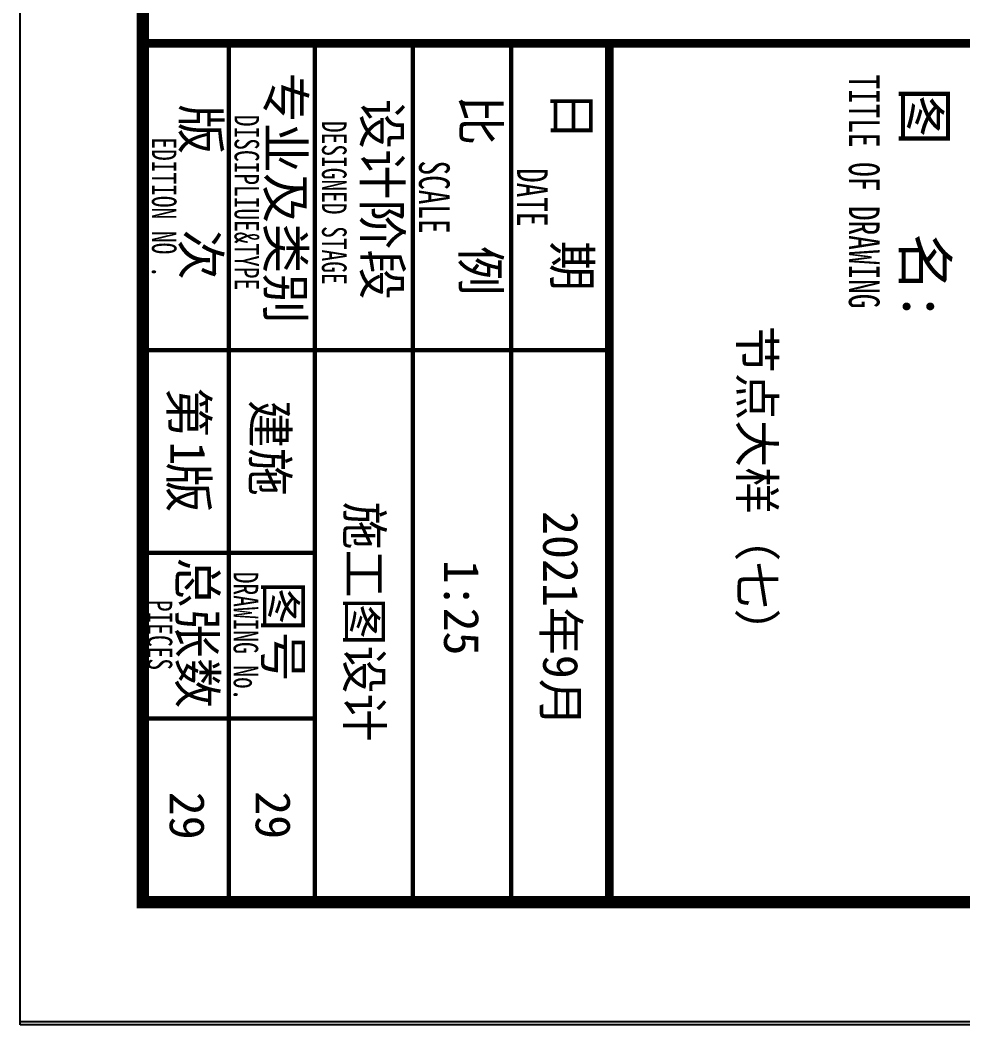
# Model space of a CAD drawing. Extents: x -518115 to 1124316, y -209821 to 1628073.
# Drawn here: x 1083030 to 1084951, y -173716 to -171670 of the extents above; entities that cross this region are included whole.
import ezdxf
from ezdxf.enums import TextEntityAlignment as Align

# ---------------------------------------------------------------- set-up
doc = ezdxf.new("R2010")
doc.units = 0
doc.header["$LTSCALE"] = 1000
doc.header["$MEASUREMENT"] = 0
doc.layers.add('yichutu', color=7, linetype='Continuous', true_color=0xffffff, plot=False)
doc.layers.add('可改文字', color=6, linetype='Continuous', lineweight=18)
doc.layers.add('图签', color=147, linetype='Continuous', lineweight=18)
doc.layers.add('图框', color=140, linetype='Continuous')
doc.layers.add('图签文字', color=147, linetype='Continuous')
doc.styles.add('宋体', font='', dxfattribs={"height": 50})
doc.styles.add('建筑图签-1', font='', dxfattribs={"width": 0.7})
doc.styles.get('宋体').set_extended_font_data('SimSun')
doc.styles.get('建筑图签-1').set_extended_font_data('SimHei')

# ---------------------------------------------------------------- blocks, each defined once
blk = doc.blocks.new('yct-1051-594-26275-14850-25-1002.0')
at = {"layer": 'yichutu', "color": 7, "true_color": 0xffffff}
blk.add_lwpolyline([(0, 0), (0, 14850), (26275, 14850), (26275, 0)], close=True, dxfattribs=at)
blk = doc.blocks.new('GFDDDDRG')
at = {"layer": '图框'}
blk.add_lwpolyline([(923309.8, -107437), (923309.8, -159999.5), (893609.8, -159999.5), (893609.8, -107437)], close=True, dxfattribs=at)
blk.add_lwpolyline([(923309.8, -107437), (923309.8, -159999.5), (893609.8, -159999.5), (893609.8, -107437)], close=True, dxfattribs=at)
at = {"layer": '图框', "const_width": 50}
blk.add_lwpolyline([(894109.8, -159499.5), (922809.8, -159499.5), (922809.8, -108687), (894109.8, -108687)], close=True, dxfattribs=at)
at = {"layer": '图框'}
for points, const_width in [([(894109.8, -156001.9), (922809.8, -156001.9)], 35), ([(896009.9, -156001.9), (896009.9, -159501.9)], 35), ([(894459.9, -156001.9), (894459.9, -158076.9)], 17.5), ([(894809.9, -156001.9), (894809.9, -159501.9)], 17.5), ([(894809.9, -156001.9), (894809.9, -159251.9)], 17.5), ([(895209.9, -156001.9), (895209.9, -159501.9)], 17.5), ([(895609.9, -156001.9), (895609.9, -159501.9)], 17.5), ([(894109.9, -157251.9), (894809.9, -157251.9)], 17.5), ([(894809.9, -157251.9), (896009.9, -157251.9)], 17.5), ([(894109.9, -158076.9), (894809.9, -158076.9)], 17.5), ([(894109.9, -158076.9), (894809.9, -158076.9)], 17.5), ([(894109.9, -158076.9), (894809.9, -158076.9)], 17.5), ([(894459.8, -158076.9), (894459.8, -159501.9)], 17.5), ([(894109.8, -158751.9), (894809.8, -158751.9)], 17.5)]:
    blk.add_lwpolyline(points, dxfattribs=dict(at, const_width=const_width))
at = {"layer": '图框', "style": '建筑图签-1', "width": 0.7}
for s, height, p in [('TITLE OF DRAWING', 125, (896986, -156128.9)), ('DISCIPLIUE&TYPE', 100, (894483.4, -156293.4)), ('DESIGNED STAGE', 100, (894839.7, -156318.2)), ('EDITION NO .', 100, (894146.9, -156385.2)), ('SCALE', 125, (895234.8, -156479.5)), ('DATE', 125, (895634.4, -156510.2)), ('DRAWING No.', 100, (894479.7, -158154.4)), ('PIECES', 100, (894129.7, -158268.8))]:
    blk.add_text(s, height=height, rotation=270, dxfattribs=at).set_placement(p)
at = {"layer": '图签', "color": 2, "style": '宋体'}
for s, height, p in [('建施', 143.34, (894556.2, -157454.1)), ('1', 143.3, (894222.3, -157623.6)), ('施工图设计', 143.34, (894940.6, -157868.1)), ('2021年9月', 143.34, (895740.6, -157906.9)), ('1:25', 143.34, (895336.8, -158105.1)), ('29', 143.34, (894219.3, -159050.2))]:
    blk.add_text(s, height=height, rotation=270, dxfattribs=at).set_placement(p)
at = {"layer": '图签文字', "color": 7, "style": '建筑图签-1'}
for s, height, p in [('专业及类别', 150, (894616.3, -156120.9)), ('比    例', 150, (895410.6, -156213)), ('日    期', 150, (895784.2, -156193.9)), ('图   名:', 175, (897207.4, -156179.6)), ('版   次 ', 150, (894271.3, -156249.9)), ('设计阶段', 150, (895009.6, -156227.9)), ('第 版', 150, (894221.5, -157402.3)), ('总张数', 150, (894257, -158095.8)), ('图号', 150, (894607, -158192.4))]:
    blk.add_text(s, height=height, rotation=270, dxfattribs=at).set_placement(p)

msp = doc.modelspace()

# ---------------------------------------------------------------- block references
at = {"xscale": 0.5, "yscale": 0.5, "zscale": 0.5}
msp.add_blockref('GFDDDDRG', (636225.6, -93716.5), dxfattribs=at)
at = {"layer": 'yichutu', "rotation": 270}
msp.add_blockref('yct-1051-594-26275-14850-25-1002.0', (1083030.5, -147435), dxfattribs=at)

# ---------------------------------------------------------------- texts
at = {"layer": '可改文字', "color": 3, "style": '宋体'}
msp.add_text('节点大样（七）', height=70.32, rotation=270, dxfattribs=at).set_placement((1084532.5, -172628.6), align=Align.MIDDLE)
at = {"layer": '图签', "color": 3, "style": '宋体'}
msp.add_text('29', height=71.67, rotation=270, dxfattribs=at).set_placement((1083510.3, -173240.4))

doc.saveas('drawing.dxf')
